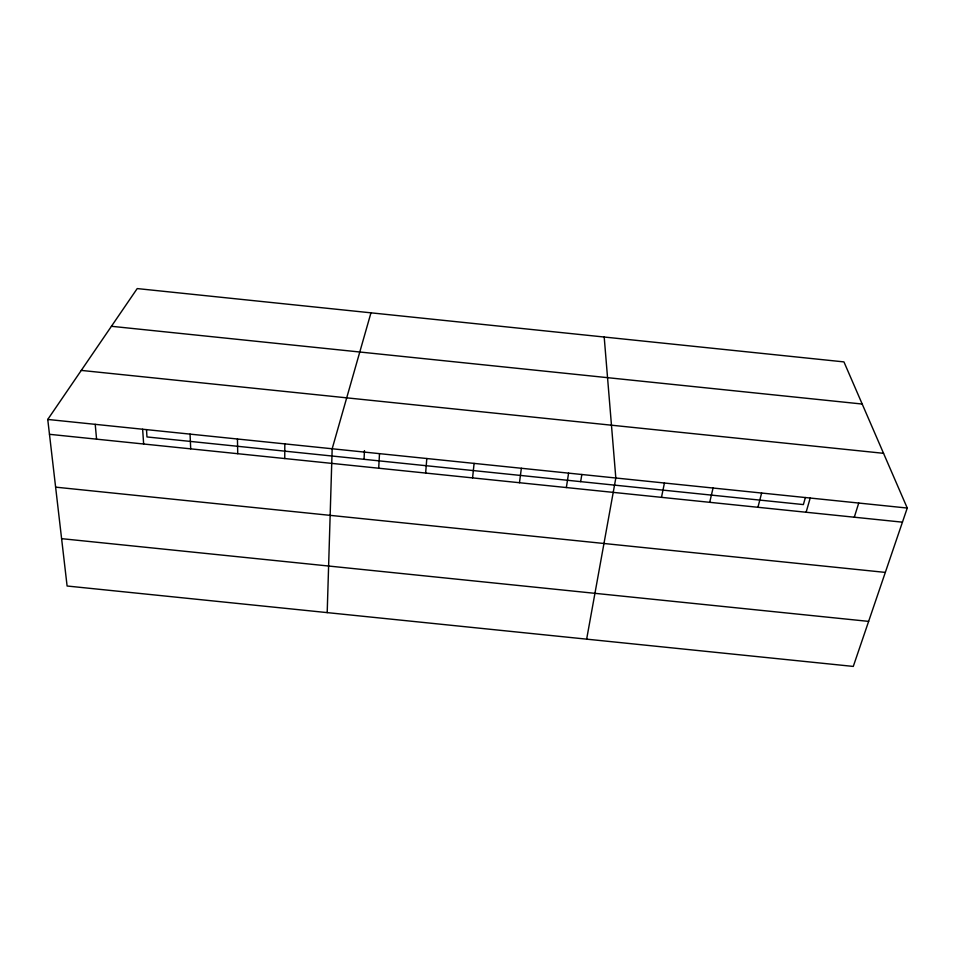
<?xml version="1.0" encoding="UTF-8"?>
<svg xmlns="http://www.w3.org/2000/svg" width="955" height="955" viewBox="0 0 955 955"><rect width="100%" height="100%" fill="white"/><g stroke="black" fill="none" stroke-linecap="round" stroke-linejoin="round"><path stroke-width="1.43" d="M284.745 458.543L284.817 443.884M327.195 612.621L332.173 448.766L370.97 312.822M364.046 459.319L364.464 450.605M378.693 468.225L379.505 453.649M425.644 473.059L426.801 458.519M472.57 477.894L474.098 463.402M519.472 482.717L521.358 468.272M566.351 487.551L568.595 473.143M580.664 481.642L581.834 474.468M586.645 639.158L615.82 478.001L604.193 337.019M661.481 497.352L664.441 483.015M709.708 502.318L713.051 488.029M757.924 507.284L761.636 493.031M805.387 497.507L803.37 504.586L146.975 436.948L146.497 429.595M806.115 512.25L810.198 498.044M854.295 517.204L858.736 503.046M907.25 508.048L853.281 666.423L67.101 586.012L47.75 419.448L137.21 288.577L843.945 361.897L907.25 508.048L47.75 419.448M61.598 538.656L868.632 621.383M111.437 326.288L862.198 404.037M81.27 370.409L883.542 453.315M49.481 434.31L902.439 522.17M55.617 487.146L885.321 572.403M95.214 424.342L96.574 439.157M142.641 429.237L143.644 444.003M190.057 434.119L190.702 448.85M237.449 439.002L237.735 453.697"/></g></svg>
